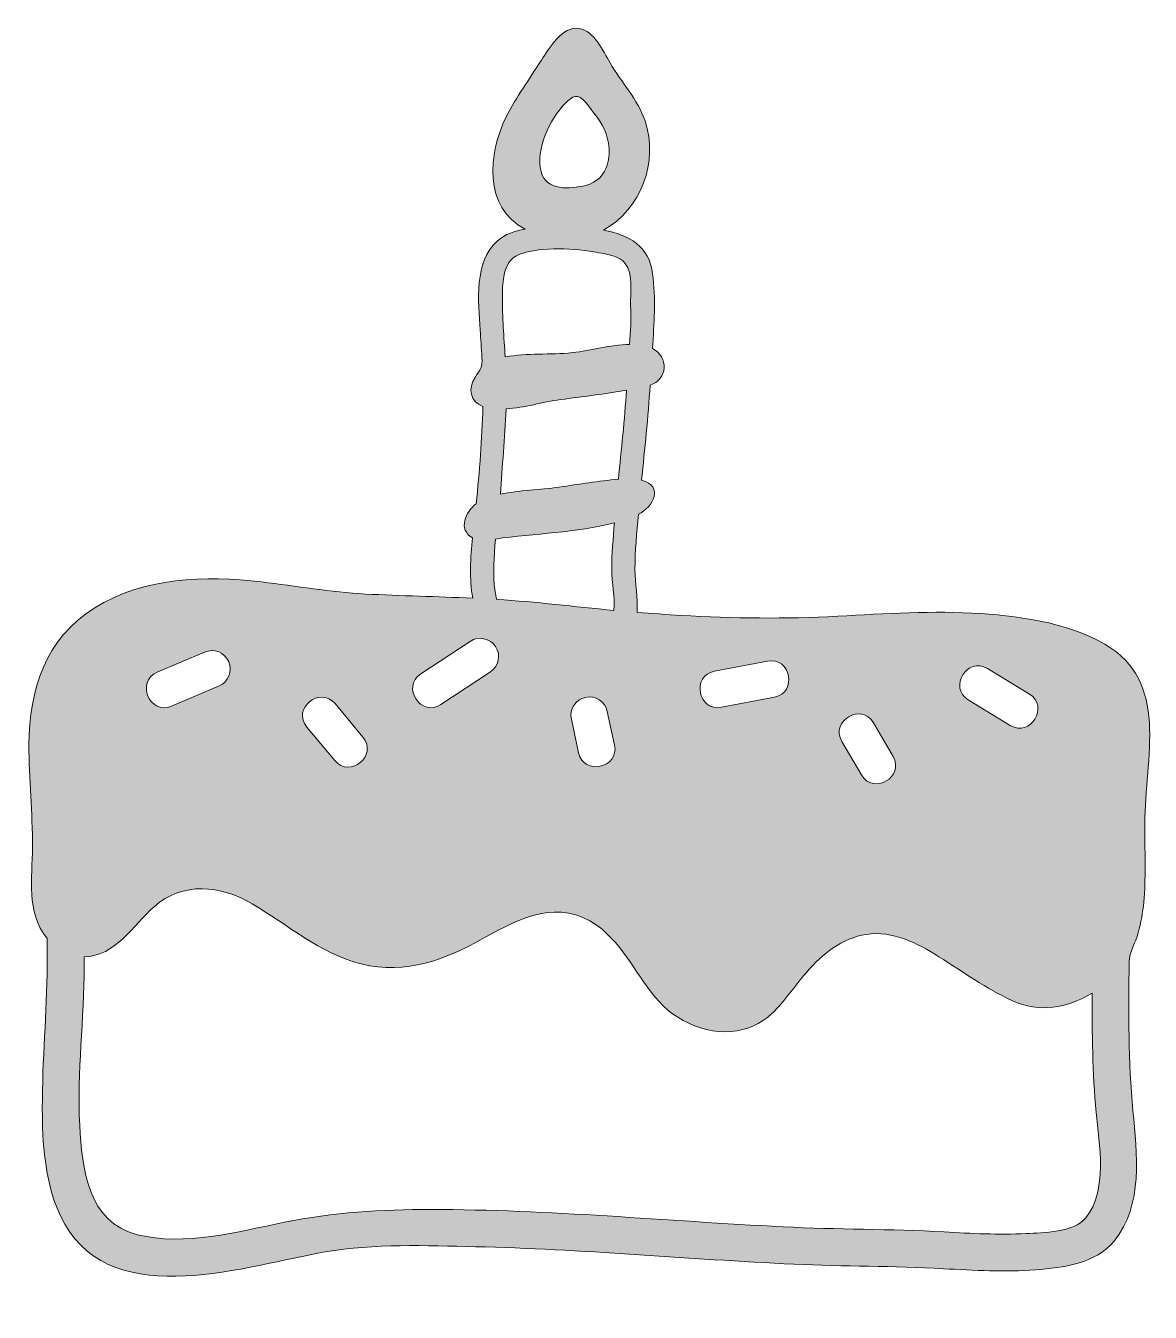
# Model space of a CAD drawing. Header units: inches. Extents: x 0 to 91, y -3 to 102.
import ezdxf

# ---------------------------------------------------------------- set-up
doc = ezdxf.new("R2010")
doc.units = ezdxf.units.IN
doc.header["$MEASUREMENT"] = 0
doc.layers.add('Layer 1', color=7, linetype='Continuous')

msp = doc.modelspace()

# ---------------------------------------------------------------- hatches: boundary and pattern name
at = {"layer": 'Layer 1', "true_color": 0xf77fb0}
h = msp.add_hatch(color=231, dxfattribs=at)
h.dxf.hatch_style = 2
edge = h.paths.add_edge_path()
edge.add_spline(control_points=[(81.9, 0.53), (84.09, 0.7), (86.8, 1.05), (88.29, 2.87), (90.66, 5.78), (90.14, 10.01), (89.81, 13.48), (89.43, 17.49), (89.45, 21.56), (89.5, 25.59), (89.51, 26.42), (90.02, 27.17), (90.25, 27.97), (90.47, 28.78), (90.61, 29.62), (90.69, 30.45), (90.87, 32.39), (90.79, 34.33), (90.77, 36.27), (90.74, 39.06), (91.22, 41.82), (91.17, 44.6), (91.12, 47.18), (90.32, 49.59), (88.1, 51.09), (85.09, 53.12), (80.97, 53.71), (77.43, 53.95), (73.55, 54.21), (69.67, 53.94), (65.8, 53.73), (61.55, 53.51), (57.3, 53.56), (53.05, 53.8), (51.85, 53.87), (50.66, 53.96), (49.47, 54.05), (49.57, 55.23), (49.29, 56.38), (49.3, 57.55), (49.3, 59.04), (49.45, 60.55), (49.58, 62.03), (50.81, 62.63), (51.67, 64.35), (49.84, 64.8), (50.09, 67.35), (50.37, 69.92), (50.53, 72.54), (51.96, 72.99), (52.07, 74.85), (50.72, 75.54), (50.87, 77.52), (50.99, 79.62), (50.74, 81.6), (50.45, 83.86), (48.84, 84.78), (46.74, 85.17), (49.81, 86.86), (51.24, 90.75), (50.12, 94.05), (49.52, 95.82), (48.2, 97.19), (47.27, 98.79), (46.72, 99.74), (45.99, 101.38), (44.75, 101.58), (43.41, 101.8), (42.29, 99.94), (41.69, 99), (40.73, 97.5), (39.63, 95.98), (38.83, 94.39), (37.32, 91.36), (36.97, 87.05), (40.36, 85.24), (39.54, 85.12), (38.74, 84.83), (38.12, 84.29), (36.18, 82.6), (36.57, 79.33), (36.71, 77.04), (36.75, 76.3), (36.8, 75.55), (36.85, 74.81), (36.91, 73.94), (36.71, 73.88), (36.29, 73.18), (35.73, 72.26), (35.84, 71.22), (36.93, 70.8), (36.85, 68.17), (36.66, 65.51), (36.38, 62.89), (35.53, 62.28), (34.87, 60.77), (36.08, 60.12), (35.92, 58.49), (35.82, 56.82), (36.1, 55.2), (33.19, 55.34), (30.28, 55.4), (27.37, 55.54), (24.54, 55.69), (21.74, 56.2), (18.93, 56.53), (14.32, 57.07), (9.36, 56.94), (5.31, 54.39), (1.36, 51.9), (0.02, 47.77), (0, 43.28), (-0.01, 40.5), (0.3, 37.74), (0.29, 34.96), (0.27, 32.37), (-0.26, 29.71), (1.47, 27.5), (1.59, 23.61), (1.22, 19.76), (1.12, 15.88), (1.02, 12.13), (1.01, 7.6), (2.92, 4.24), (7, -2.92), (17.86, 0.92), (24.1, 1.99), (28.1, 2.68), (32.29, 2.5), (36.33, 2.41), (40.64, 2.31), (44.95, 2.06), (49.25, 1.78), (53.58, 1.5), (57.92, 1.19), (62.25, 0.99), (66.3, 0.8), (70.36, 0.85), (74.4, 0.62), (76.89, 0.49), (79.4, 0.35), (81.9, 0.53)], knot_values=[0, 0, 0, 0, 1, 1, 1, 2, 2, 2, 3, 3, 3, 4, 4, 4, 5, 5, 5, 6, 6, 6, 7, 7, 7, 8, 8, 8, 9, 9, 9, 10, 10, 10, 11, 11, 11, 12, 12, 12, 13, 13, 13, 14, 14, 14, 15, 15, 15, 16, 16, 16, 17, 17, 17, 18, 18, 18, 19, 19, 19, 20, 20, 20, 21, 21, 21, 22, 22, 22, 23, 23, 23, 24, 24, 24, 25, 25, 25, 26, 26, 26, 27, 27, 27, 28, 28, 28, 29, 29, 29, 30, 30, 30, 31, 31, 31, 32, 32, 32, 33, 33, 33, 34, 34, 34, 35, 35, 35, 36, 36, 36, 37, 37, 37, 38, 38, 38, 39, 39, 39, 40, 40, 40, 41, 41, 41, 42, 42, 42, 43, 43, 43, 44, 44, 44, 45, 45, 45, 46, 46, 46, 47, 47, 47, 47], degree=3, periodic=1)
edge = h.paths.add_edge_path()
edge.add_spline(control_points=[(77.97, 49.48), (77.97, 49.48), (81.39, 47.4), (81.39, 47.4), (83.03, 46.39), (81.48, 43.84), (79.83, 44.85), (79.83, 44.85), (76.42, 46.93), (76.42, 46.93), (74.77, 47.93), (76.33, 50.48), (77.97, 49.48)], knot_values=[0, 0, 0, 0, 1, 1, 1, 2, 2, 2, 3, 3, 3, 4, 4, 4, 4], degree=3, periodic=1)
edge = h.paths.add_edge_path()
edge.add_spline(control_points=[(68.71, 45.06), (68.71, 45.06), (70.3, 42.33), (70.3, 42.33), (71.27, 40.66), (68.69, 39.15), (67.72, 40.82), (67.72, 40.82), (66.13, 43.55), (66.13, 43.55), (65.15, 45.21), (67.74, 46.72), (68.71, 45.06)], knot_values=[0, 0, 0, 0, 1, 1, 1, 2, 2, 2, 3, 3, 3, 4, 4, 4, 4], degree=3, periodic=1)
edge = h.paths.add_edge_path()
edge.add_spline(control_points=[(55.76, 49.26), (55.76, 49.26), (60.09, 50.08), (60.09, 50.08), (61.98, 50.44), (62.54, 47.51), (60.65, 47.15), (60.65, 47.15), (56.33, 46.32), (56.33, 46.32), (54.43, 45.96), (53.87, 48.9), (55.76, 49.26)], knot_values=[0, 0, 0, 0, 1, 1, 1, 2, 2, 2, 3, 3, 3, 4, 4, 4, 4], degree=3, periodic=1)
edge = h.paths.add_edge_path()
edge.add_spline(control_points=[(43.61, 95.47), (44.23, 96.1), (44.68, 96.32), (45.27, 95.57), (45.89, 94.79), (46.63, 93.96), (46.95, 93), (47.51, 91.35), (47.2, 89.29), (45.29, 88.81), (44.04, 88.5), (42.07, 88.32), (41.66, 89.93), (41.2, 91.73), (42.37, 94.2), (43.61, 95.47)], knot_values=[0, 0, 0, 0, 1, 1, 1, 2, 2, 2, 3, 3, 3, 4, 4, 4, 5, 5, 5, 5], degree=3, periodic=1)
edge = h.paths.add_edge_path()
edge.add_spline(control_points=[(38.52, 79.7), (38.53, 80.73), (38.52, 82.11), (39.35, 82.86), (39.35, 82.86), (39.35, 82.86), (39.35, 82.86), (39.35, 82.86), (39.35, 82.86), (39.35, 82.86), (39.35, 82.86), (39.35, 82.86), (39.35, 82.86), (39.35, 82.86), (39.35, 82.86), (39.35, 82.86), (39.51, 82.99), (39.69, 83.11), (39.94, 83.2), (41.76, 83.87), (44.46, 83.67), (46.33, 83.33), (46.99, 83.21), (48.06, 83.03), (48.5, 82.46), (49.18, 81.6), (48.9, 80.05), (48.95, 79.05), (48.95, 79.05), (48.95, 79.05), (48.95, 79.05), (49.01, 77.98), (48.93, 76.92), (48.85, 75.86), (47.27, 75.83), (45.77, 75.36), (44.21, 75.19), (42.39, 75), (40.55, 75.18), (38.74, 74.84), (38.64, 76.46), (38.5, 78.08), (38.52, 79.7)], knot_values=[0, 0, 0, 0, 1, 1, 1, 2, 2, 2, 3, 3, 3, 4, 4, 4, 5, 5, 5, 6, 6, 6, 7, 7, 7, 8, 8, 8, 9, 9, 9, 10, 10, 10, 11, 11, 11, 12, 12, 12, 13, 13, 13, 14, 14, 14, 14], degree=3, periodic=1)
edge = h.paths.add_edge_path()
edge.add_spline(control_points=[(38.81, 70.61), (40.32, 70.71), (41.76, 71.18), (43.25, 71.37), (45.04, 71.6), (46.84, 71.83), (48.62, 72.14), (48.45, 69.72), (48.19, 67.31), (47.95, 64.88), (46.35, 64.75), (44.73, 64.47), (43.14, 64.24), (41.55, 64.02), (39.92, 63.99), (38.35, 63.66), (38.48, 65.95), (38.73, 68.22), (38.81, 70.61)], knot_values=[0, 0, 0, 0, 1, 1, 1, 2, 2, 2, 3, 3, 3, 4, 4, 4, 5, 5, 5, 6, 6, 6, 6], degree=3, periodic=1)
edge = h.paths.add_edge_path()
edge.add_spline(control_points=[(44.71, 42.62), (44.71, 42.62), (44.13, 45.35), (44.13, 45.35), (43.95, 46.16), (44.46, 46.95), (45.27, 47.13), (46.08, 47.3), (46.87, 46.79), (47.05, 45.98), (47.05, 45.98), (47.64, 43.25), (47.64, 43.25), (48.04, 41.37), (45.12, 40.74), (44.71, 42.62)], knot_values=[0, 0, 0, 0, 1, 1, 1, 2, 2, 2, 3, 3, 3, 4, 4, 4, 5, 5, 5, 5], degree=3, periodic=1)
edge = h.paths.add_edge_path()
edge.add_spline(control_points=[(37.96, 60.02), (41.17, 60.49), (44.49, 60.52), (47.63, 61.34), (47.53, 60.08), (47.41, 58.81), (47.41, 57.55), (47.41, 56.44), (47.69, 55.33), (47.59, 54.21), (44.41, 54.51), (41.24, 54.91), (38.05, 55.1), (38, 55.3), (37.95, 55.52), (37.92, 55.75), (37.72, 57.16), (37.83, 58.61), (37.96, 60.02)], knot_values=[0, 0, 0, 0, 1, 1, 1, 2, 2, 2, 3, 3, 3, 4, 4, 4, 5, 5, 5, 6, 6, 6, 6], degree=3, periodic=1)
edge = h.paths.add_edge_path()
edge.add_spline(control_points=[(31.87, 49.04), (31.87, 49.04), (35.89, 51.69), (35.89, 51.69), (36.58, 52.14), (37.51, 51.96), (37.96, 51.27), (38.42, 50.58), (38.23, 49.65), (37.54, 49.2), (37.54, 49.2), (33.52, 46.54), (33.52, 46.54), (31.91, 45.48), (30.26, 47.98), (31.87, 49.04)], knot_values=[0, 0, 0, 0, 1, 1, 1, 2, 2, 2, 3, 3, 3, 4, 4, 4, 5, 5, 5, 5], degree=3, periodic=1)
edge = h.paths.add_edge_path()
edge.add_spline(control_points=[(24.9, 46.62), (24.9, 46.62), (27.17, 43.89), (27.17, 43.89), (28.41, 42.41), (26.11, 40.5), (24.88, 41.98), (24.88, 41.98), (22.6, 44.71), (22.6, 44.71), (21.37, 46.19), (23.66, 48.1), (24.9, 46.62)], knot_values=[0, 0, 0, 0, 1, 1, 1, 2, 2, 2, 3, 3, 3, 4, 4, 4, 4], degree=3, periodic=1)
edge = h.paths.add_edge_path()
edge.add_spline(control_points=[(10.43, 49.17), (10.43, 49.17), (14.29, 50.81), (14.29, 50.81), (15.05, 51.14), (15.93, 50.79), (16.26, 50.03), (16.58, 49.27), (16.23, 48.39), (15.47, 48.07), (15.47, 48.07), (11.6, 46.42), (11.6, 46.42), (9.83, 45.66), (8.65, 48.41), (10.43, 49.17)], knot_values=[0, 0, 0, 0, 1, 1, 1, 2, 2, 2, 3, 3, 3, 4, 4, 4, 5, 5, 5, 5], degree=3, periodic=1)
edge = h.paths.add_edge_path()
edge.add_spline(control_points=[(61.36, 4.03), (51.81, 4.51), (42.28, 5.44), (32.72, 5.44), (28.65, 5.44), (24.77, 5.21), (20.78, 4.4), (16.99, 3.63), (12.67, 2.44), (8.82, 3.39), (4.78, 4.39), (4.32, 8.78), (4.13, 12.31), (3.91, 16.64), (4.5, 20.96), (4.5, 25.28), (4.5, 25.28), (4.5, 25.28), (4.5, 25.28), (4.5, 25.52), (4.49, 25.77), (4.49, 26.01), (7.04, 26.06), (8.48, 28.58), (10.18, 30.09), (12.5, 32.16), (15.6, 31.83), (18.15, 30.33), (21.09, 28.6), (23.65, 26.29), (27.04, 25.43), (30.67, 24.51), (33.94, 25.8), (37.07, 27.57), (39.98, 29.22), (43.13, 30.78), (46.22, 28.56), (48.42, 26.97), (49.48, 24.33), (51.26, 22.36), (53.01, 20.43), (56.03, 19.32), (58.57, 20.23), (60.69, 20.98), (61.86, 23.16), (63.27, 24.77), (64.54, 26.21), (66.16, 27.54), (68.12, 27.84), (70.26, 28.16), (72.27, 27.13), (74.02, 26.02), (75.99, 24.79), (77.88, 23.41), (80, 22.44), (82.22, 21.42), (84.42, 21.84), (86.49, 23.04), (86.49, 19.81), (86.51, 16.56), (86.82, 13.34), (87.06, 10.75), (87.79, 6.98), (85.97, 4.76), (85.97, 4.76), (85.97, 4.76), (85.97, 4.76), (84.99, 3.56), (82.51, 3.55), (81.12, 3.48), (78.89, 3.37), (76.67, 3.49), (74.45, 3.62), (70.09, 3.86), (65.72, 3.81), (61.36, 4.03)], knot_values=[0, 0, 0, 0, 1, 1, 1, 2, 2, 2, 3, 3, 3, 4, 4, 4, 5, 5, 5, 6, 6, 6, 7, 7, 7, 8, 8, 8, 9, 9, 9, 10, 10, 10, 11, 11, 11, 12, 12, 12, 13, 13, 13, 14, 14, 14, 15, 15, 15, 16, 16, 16, 17, 17, 17, 18, 18, 18, 19, 19, 19, 20, 20, 20, 21, 21, 21, 22, 22, 22, 23, 23, 23, 24, 24, 24, 25, 25, 25, 25], degree=3, periodic=1)

# ---------------------------------------------------------------- linework, layer by layer
at = {"layer": 'Layer 1', "lineweight": 0}
for points, knots in [([(81.9, 0.53), (84.09, 0.7), (86.8, 1.05), (88.29, 2.87), (90.66, 5.78), (90.14, 10.01), (89.81, 13.48), (89.43, 17.49), (89.45, 21.56), (89.5, 25.59), (89.51, 26.42), (90.02, 27.17), (90.25, 27.97), (90.47, 28.78), (90.61, 29.62), (90.69, 30.45), (90.87, 32.39), (90.79, 34.33), (90.77, 36.27), (90.74, 39.06), (91.22, 41.82), (91.17, 44.6), (91.12, 47.18), (90.32, 49.59), (88.1, 51.09), (85.09, 53.12), (80.97, 53.71), (77.43, 53.95), (73.55, 54.21), (69.67, 53.94), (65.8, 53.73), (61.55, 53.51), (57.3, 53.56), (53.05, 53.8), (51.85, 53.87), (50.66, 53.96), (49.47, 54.05), (49.57, 55.23), (49.29, 56.38), (49.3, 57.55), (49.3, 59.04), (49.45, 60.55), (49.58, 62.03), (50.81, 62.63), (51.67, 64.35), (49.84, 64.8), (50.09, 67.35), (50.37, 69.92), (50.53, 72.54), (51.96, 72.99), (52.07, 74.85), (50.72, 75.54), (50.87, 77.52), (50.99, 79.62), (50.74, 81.6), (50.45, 83.86), (48.84, 84.78), (46.74, 85.17), (49.81, 86.86), (51.24, 90.75), (50.12, 94.05), (49.52, 95.82), (48.2, 97.19), (47.27, 98.79), (46.72, 99.74), (45.99, 101.38), (44.75, 101.58), (43.41, 101.8), (42.29, 99.94), (41.69, 99), (40.73, 97.5), (39.63, 95.98), (38.83, 94.39), (37.32, 91.36), (36.97, 87.05), (40.36, 85.24), (39.54, 85.12), (38.74, 84.83), (38.12, 84.29), (36.18, 82.6), (36.57, 79.33), (36.71, 77.04), (36.75, 76.3), (36.8, 75.55), (36.85, 74.81), (36.91, 73.94), (36.71, 73.88), (36.29, 73.18), (35.73, 72.26), (35.84, 71.22), (36.93, 70.8), (36.85, 68.17), (36.66, 65.51), (36.38, 62.89), (35.53, 62.28), (34.87, 60.77), (36.08, 60.12), (35.92, 58.49), (35.82, 56.82), (36.1, 55.2), (33.19, 55.34), (30.28, 55.4), (27.37, 55.54), (24.54, 55.69), (21.74, 56.2), (18.93, 56.53), (14.32, 57.07), (9.36, 56.94), (5.31, 54.39), (1.36, 51.9), (0.02, 47.77), (0, 43.28), (-0.01, 40.5), (0.3, 37.74), (0.29, 34.96), (0.27, 32.37), (-0.26, 29.71), (1.47, 27.5), (1.59, 23.61), (1.22, 19.76), (1.12, 15.88), (1.02, 12.13), (1.01, 7.6), (2.92, 4.24), (7, -2.92), (17.86, 0.92), (24.1, 1.99), (28.1, 2.68), (32.29, 2.5), (36.33, 2.41), (40.64, 2.31), (44.95, 2.06), (49.25, 1.78), (53.58, 1.5), (57.92, 1.19), (62.25, 0.99), (66.3, 0.8), (70.36, 0.85), (74.4, 0.62), (76.89, 0.49), (79.4, 0.35), (81.9, 0.53)], [0, 0, 0, 0, 1, 1, 1, 2, 2, 2, 3, 3, 3, 4, 4, 4, 5, 5, 5, 6, 6, 6, 7, 7, 7, 8, 8, 8, 9, 9, 9, 10, 10, 10, 11, 11, 11, 12, 12, 12, 13, 13, 13, 14, 14, 14, 15, 15, 15, 16, 16, 16, 17, 17, 17, 18, 18, 18, 19, 19, 19, 20, 20, 20, 21, 21, 21, 22, 22, 22, 23, 23, 23, 24, 24, 24, 25, 25, 25, 26, 26, 26, 27, 27, 27, 28, 28, 28, 29, 29, 29, 30, 30, 30, 31, 31, 31, 32, 32, 32, 33, 33, 33, 34, 34, 34, 35, 35, 35, 36, 36, 36, 37, 37, 37, 38, 38, 38, 39, 39, 39, 40, 40, 40, 41, 41, 41, 42, 42, 42, 43, 43, 43, 44, 44, 44, 45, 45, 45, 46, 46, 46, 47, 47, 47, 47]), ([(43.61, 95.47), (44.23, 96.1), (44.68, 96.32), (45.27, 95.57), (45.89, 94.79), (46.63, 93.96), (46.95, 93), (47.51, 91.35), (47.2, 89.29), (45.29, 88.81), (44.04, 88.5), (42.07, 88.32), (41.66, 89.93), (41.2, 91.73), (42.37, 94.2), (43.61, 95.47)], [0, 0, 0, 0, 1, 1, 1, 2, 2, 2, 3, 3, 3, 4, 4, 4, 5, 5, 5, 5]), ([(38.52, 79.7), (38.53, 80.73), (38.52, 82.11), (39.35, 82.86), (39.35, 82.86), (39.35, 82.86), (39.35, 82.86), (39.35, 82.86), (39.35, 82.86), (39.35, 82.86), (39.35, 82.86), (39.35, 82.86), (39.35, 82.86), (39.35, 82.86), (39.35, 82.86), (39.35, 82.86), (39.51, 82.99), (39.69, 83.11), (39.94, 83.2), (41.76, 83.87), (44.46, 83.67), (46.33, 83.33), (46.99, 83.21), (48.06, 83.03), (48.5, 82.46), (49.18, 81.6), (48.9, 80.05), (48.95, 79.05), (48.95, 79.05), (48.95, 79.05), (48.95, 79.05), (49.01, 77.98), (48.93, 76.92), (48.85, 75.86), (47.27, 75.83), (45.77, 75.36), (44.21, 75.19), (42.39, 75), (40.55, 75.18), (38.74, 74.84), (38.64, 76.46), (38.5, 78.08), (38.52, 79.7)], [0, 0, 0, 0, 1, 1, 1, 2, 2, 2, 3, 3, 3, 4, 4, 4, 5, 5, 5, 6, 6, 6, 7, 7, 7, 8, 8, 8, 9, 9, 9, 10, 10, 10, 11, 11, 11, 12, 12, 12, 13, 13, 13, 14, 14, 14, 14]), ([(38.81, 70.61), (40.32, 70.71), (41.76, 71.18), (43.25, 71.37), (45.04, 71.6), (46.84, 71.83), (48.62, 72.14), (48.45, 69.72), (48.19, 67.31), (47.95, 64.88), (46.35, 64.75), (44.73, 64.47), (43.14, 64.24), (41.55, 64.02), (39.92, 63.99), (38.35, 63.66), (38.48, 65.95), (38.73, 68.22), (38.81, 70.61)], [0, 0, 0, 0, 1, 1, 1, 2, 2, 2, 3, 3, 3, 4, 4, 4, 5, 5, 5, 6, 6, 6, 6]), ([(37.96, 60.02), (41.17, 60.49), (44.49, 60.52), (47.63, 61.34), (47.53, 60.08), (47.41, 58.81), (47.41, 57.55), (47.41, 56.44), (47.69, 55.33), (47.59, 54.21), (44.41, 54.51), (41.24, 54.91), (38.05, 55.1), (38, 55.3), (37.95, 55.52), (37.92, 55.75), (37.72, 57.16), (37.83, 58.61), (37.96, 60.02)], [0, 0, 0, 0, 1, 1, 1, 2, 2, 2, 3, 3, 3, 4, 4, 4, 5, 5, 5, 6, 6, 6, 6]), ([(31.87, 49.04), (31.87, 49.04), (35.89, 51.69), (35.89, 51.69), (36.58, 52.14), (37.51, 51.96), (37.96, 51.27), (38.42, 50.58), (38.23, 49.65), (37.54, 49.2), (37.54, 49.2), (33.52, 46.54), (33.52, 46.54), (31.91, 45.48), (30.26, 47.98), (31.87, 49.04)], [0, 0, 0, 0, 1, 1, 1, 2, 2, 2, 3, 3, 3, 4, 4, 4, 5, 5, 5, 5]), ([(10.43, 49.17), (10.43, 49.17), (14.29, 50.81), (14.29, 50.81), (15.05, 51.14), (15.93, 50.79), (16.26, 50.03), (16.58, 49.27), (16.23, 48.39), (15.47, 48.07), (15.47, 48.07), (11.6, 46.42), (11.6, 46.42), (9.83, 45.66), (8.65, 48.41), (10.43, 49.17)], [0, 0, 0, 0, 1, 1, 1, 2, 2, 2, 3, 3, 3, 4, 4, 4, 5, 5, 5, 5]), ([(55.76, 49.26), (55.76, 49.26), (60.09, 50.08), (60.09, 50.08), (61.98, 50.44), (62.54, 47.51), (60.65, 47.15), (60.65, 47.15), (56.33, 46.32), (56.33, 46.32), (54.43, 45.96), (53.87, 48.9), (55.76, 49.26)], [0, 0, 0, 0, 1, 1, 1, 2, 2, 2, 3, 3, 3, 4, 4, 4, 4]), ([(77.97, 49.48), (77.97, 49.48), (81.39, 47.4), (81.39, 47.4), (83.03, 46.39), (81.48, 43.84), (79.83, 44.85), (79.83, 44.85), (76.42, 46.93), (76.42, 46.93), (74.77, 47.93), (76.33, 50.48), (77.97, 49.48)], [0, 0, 0, 0, 1, 1, 1, 2, 2, 2, 3, 3, 3, 4, 4, 4, 4]), ([(24.9, 46.62), (24.9, 46.62), (27.17, 43.89), (27.17, 43.89), (28.41, 42.41), (26.11, 40.5), (24.88, 41.98), (24.88, 41.98), (22.6, 44.71), (22.6, 44.71), (21.37, 46.19), (23.66, 48.1), (24.9, 46.62)], [0, 0, 0, 0, 1, 1, 1, 2, 2, 2, 3, 3, 3, 4, 4, 4, 4]), ([(44.71, 42.62), (44.71, 42.62), (44.13, 45.35), (44.13, 45.35), (43.95, 46.16), (44.46, 46.95), (45.27, 47.13), (46.08, 47.3), (46.87, 46.79), (47.05, 45.98), (47.05, 45.98), (47.64, 43.25), (47.64, 43.25), (48.04, 41.37), (45.12, 40.74), (44.71, 42.62)], [0, 0, 0, 0, 1, 1, 1, 2, 2, 2, 3, 3, 3, 4, 4, 4, 5, 5, 5, 5]), ([(68.71, 45.06), (68.71, 45.06), (70.3, 42.33), (70.3, 42.33), (71.27, 40.66), (68.69, 39.15), (67.72, 40.82), (67.72, 40.82), (66.13, 43.55), (66.13, 43.55), (65.15, 45.21), (67.74, 46.72), (68.71, 45.06)], [0, 0, 0, 0, 1, 1, 1, 2, 2, 2, 3, 3, 3, 4, 4, 4, 4]), ([(61.36, 4.03), (51.81, 4.51), (42.28, 5.44), (32.72, 5.44), (28.65, 5.44), (24.77, 5.21), (20.78, 4.4), (16.99, 3.63), (12.67, 2.44), (8.82, 3.39), (4.78, 4.39), (4.32, 8.78), (4.13, 12.31), (3.91, 16.64), (4.5, 20.96), (4.5, 25.28), (4.5, 25.28), (4.5, 25.28), (4.5, 25.28), (4.5, 25.52), (4.49, 25.77), (4.49, 26.01), (7.04, 26.06), (8.48, 28.58), (10.18, 30.09), (12.5, 32.16), (15.6, 31.83), (18.15, 30.33), (21.09, 28.6), (23.65, 26.29), (27.04, 25.43), (30.67, 24.51), (33.94, 25.8), (37.07, 27.57), (39.98, 29.22), (43.13, 30.78), (46.22, 28.56), (48.42, 26.97), (49.48, 24.33), (51.26, 22.36), (53.01, 20.43), (56.03, 19.32), (58.57, 20.23), (60.69, 20.98), (61.86, 23.16), (63.27, 24.77), (64.54, 26.21), (66.16, 27.54), (68.12, 27.84), (70.26, 28.16), (72.27, 27.13), (74.02, 26.02), (75.99, 24.79), (77.88, 23.41), (80, 22.44), (82.22, 21.42), (84.42, 21.84), (86.49, 23.04), (86.49, 19.81), (86.51, 16.56), (86.82, 13.34), (87.06, 10.75), (87.79, 6.98), (85.97, 4.76), (85.97, 4.76), (85.97, 4.76), (85.97, 4.76), (84.99, 3.56), (82.51, 3.55), (81.12, 3.48), (78.89, 3.37), (76.67, 3.49), (74.45, 3.62), (70.09, 3.86), (65.72, 3.81), (61.36, 4.03)], [0, 0, 0, 0, 1, 1, 1, 2, 2, 2, 3, 3, 3, 4, 4, 4, 5, 5, 5, 6, 6, 6, 7, 7, 7, 8, 8, 8, 9, 9, 9, 10, 10, 10, 11, 11, 11, 12, 12, 12, 13, 13, 13, 14, 14, 14, 15, 15, 15, 16, 16, 16, 17, 17, 17, 18, 18, 18, 19, 19, 19, 20, 20, 20, 21, 21, 21, 22, 22, 22, 23, 23, 23, 24, 24, 24, 25, 25, 25, 25])]:
    msp.add_open_spline(points, degree=3, knots=knots, dxfattribs=at)

doc.saveas('drawing.dxf')
